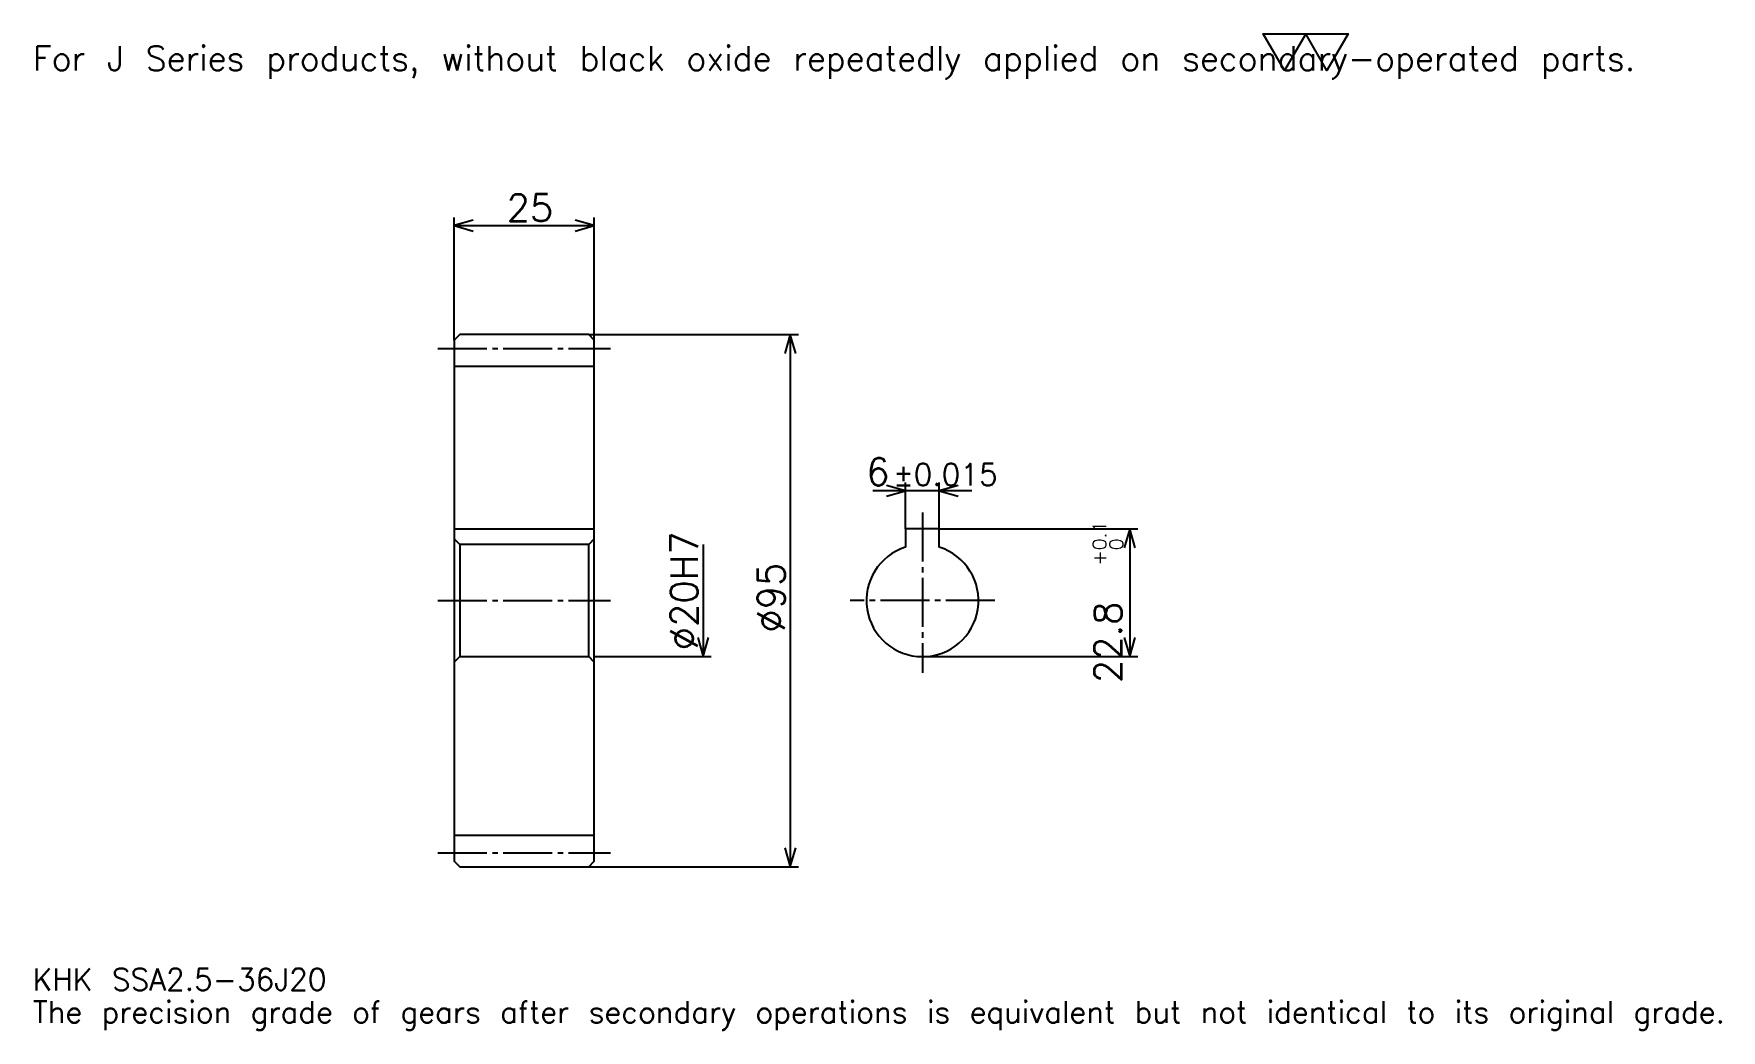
# Model space of a CAD drawing. Extents: x 10 to 311, y 4 to 181.
import ezdxf

# ---------------------------------------------------------------- set-up
doc = ezdxf.new("R2010")
doc.units = 0
doc.linetypes.add('DASHDOT', pattern=[11.657608, 8.743207, -0.971467, 0.971467, -0.971467])
doc.layers.get('0').update_dxf_attribs({"linetype": 'CONTINUOUS'})
doc.layers.add('DASHDOT', color=6, linetype='DASHDOT')
doc.styles.add('KANJI', font='TXT', dxfattribs={"bigfont": 'BIGFONT'})

msp = doc.modelspace()

# ---------------------------------------------------------------- linework, layer by layer
at = {"color": 5}
for p, q in [((84.947006, 127.747963), (84.947006, 148.634521)), ((109.947006, 127.747963), (109.947006, 148.634521)), ((84.947006, 147.177307), (109.947006, 147.177307)), ((84.947006, 126.747963), (84.947006, 127.747963)), ((108.947006, 127.747963), (109.947006, 127.747963)), ((109.947006, 127.747963), (146.377045, 127.747963)), ((109.947006, 126.747963), (109.947006, 127.747963)), ((144.91983, 127.747963), (144.91983, 32.747963)), ((177.349182, 99.848236), (159.691574, 99.848236)), ((165.520386, 93.047966), (165.520386, 101.305435)), ((171.520386, 93.047966), (171.520386, 101.305435)), ((171.520386, 93.047966), (206.978943, 93.047966)), ((205.521729, 93.047966), (205.521729, 70.247963)), ((129.376358, 90.247963), (129.376358, 70.247963)), ((109.947006, 70.247963), (130.833557, 70.247963)), ((168.520386, 70.247963), (206.978943, 70.247963)), ((108.947006, 32.747963), (109.947006, 32.747963)), ((109.947006, 32.747963), (146.377045, 32.747963))]:
    msp.add_line(p, q, dxfattribs=at)
at = {"color": 4}
for p, q in [((84.947006, 122.122963), (109.947006, 122.122963)), ((84.947006, 93.047966), (109.947006, 93.047966)), ((109.947006, 91.247963), (108.947006, 90.247963)), ((84.947006, 69.247963), (85.947006, 70.247963)), ((109.947006, 69.247963), (108.947006, 70.247963)), ((84.947006, 38.372963), (109.947006, 38.372963))]:
    msp.add_line(p, q, dxfattribs=at)
at = {"color": 7}
msp.add_lwpolyline([(233.152176, 174.864136), (229.363449, 181.431259), (244.518341, 181.431259), (240.729614, 174.864136), (236.940903, 181.431259), (233.152176, 174.864136)], dxfattribs=at)
at = {"color": 5}
for points in [[(88.347145, 148.148773), (84.947006, 147.177307), (88.347145, 146.205841)], [(106.546875, 146.205841), (109.947006, 147.177307), (106.546875, 148.148773)], [(145.891296, 124.347824), (144.91983, 127.747963), (143.948364, 124.347824)], [(162.120239, 98.87677), (165.520386, 99.848236), (162.120239, 100.819702)], [(174.920517, 100.819702), (171.520386, 99.848236), (174.920517, 98.87677)], [(206.493195, 89.647827), (205.521729, 93.047966), (204.550262, 89.647827)], [(128.404892, 73.648102), (129.376358, 70.247963), (130.347824, 73.648102)], [(204.550262, 73.648102), (205.521729, 70.247963), (206.493195, 73.648102)], [(143.948364, 36.148098), (144.91983, 32.747963), (145.891296, 36.148098)]]:
    msp.add_lwpolyline(points, dxfattribs=at)
at = {"color": 4}
for points in [[(84.947006, 69.247963), (84.947006, 33.747963), (85.947006, 32.747963), (108.947006, 32.747963), (109.947006, 33.747963), (109.947006, 126.747963), (108.947006, 127.747963), (85.947006, 127.747963), (84.947006, 126.747963), (84.947006, 69.247963)], [(84.947006, 91.247963), (85.947006, 90.247963), (85.947006, 70.247963), (108.947006, 70.247963), (108.947006, 90.247963), (85.947006, 90.247963)], [(171.520386, 89.787354), (171.520386, 93.047966), (165.520386, 93.047966), (165.520386, 89.787354)]]:
    msp.add_lwpolyline(points, dxfattribs=at)
msp.add_arc((168.520386, 80.247963), 10, 107.45760275, 72.54239725, dxfattribs=at)
at = {"layer": 'DASHDOT', "color": 7}
for p, q in [((82.0326, 125.247963), (112.861404, 125.247963)), ((168.520386, 95.962364), (168.520386, 67.333557)), ((82.0326, 80.247963), (112.861404, 80.247963)), ((181.434784, 80.247963), (155.605972, 80.247963)), ((82.0326, 35.247963), (112.861404, 35.247963))]:
    msp.add_line(p, q, dxfattribs=at)

# ---------------------------------------------------------------- texts
at = {"color": 7, "style": 'KANJI'}
for s, height, p in [('For J Series products, without black oxide repeatedly applied on secondary-operated parts.', 4.371603, (9.714674, 174.864136)), ('25', 4.857337, (94.289734, 147.954498)), ('6', 4.857337, (158.493866, 100.819702)), ('%%p0.015', 3.88587, (163.302032, 100.819702)), ('KHK SSA2.5-36J20', 3.88587, (9.714674, 10.686141)), ('The precision grade of gears after secondary operations is equivalent but not identical to its original grade.', 3.88587, (9.714674, 4.857337))]:
    msp.add_text(s, height=height, dxfattribs=at).set_placement(p)
for s, height, p in [('0.1', 2.428668, (201.344421, 89.262543)), ('%%c20H7', 4.857337, (128.404892, 71.383324)), ('0', 2.428668, (204.355972, 89.262543)), ('+', 2.428668, (201.344421, 86.542435)), ('%%c95', 4.857337, (143.948364, 74.540588)), ('22.8', 4.857337, (204.064545, 65.517952))]:
    msp.add_text(s, height=height, rotation=90, dxfattribs=at).set_placement(p)

doc.saveas('drawing.dxf')
